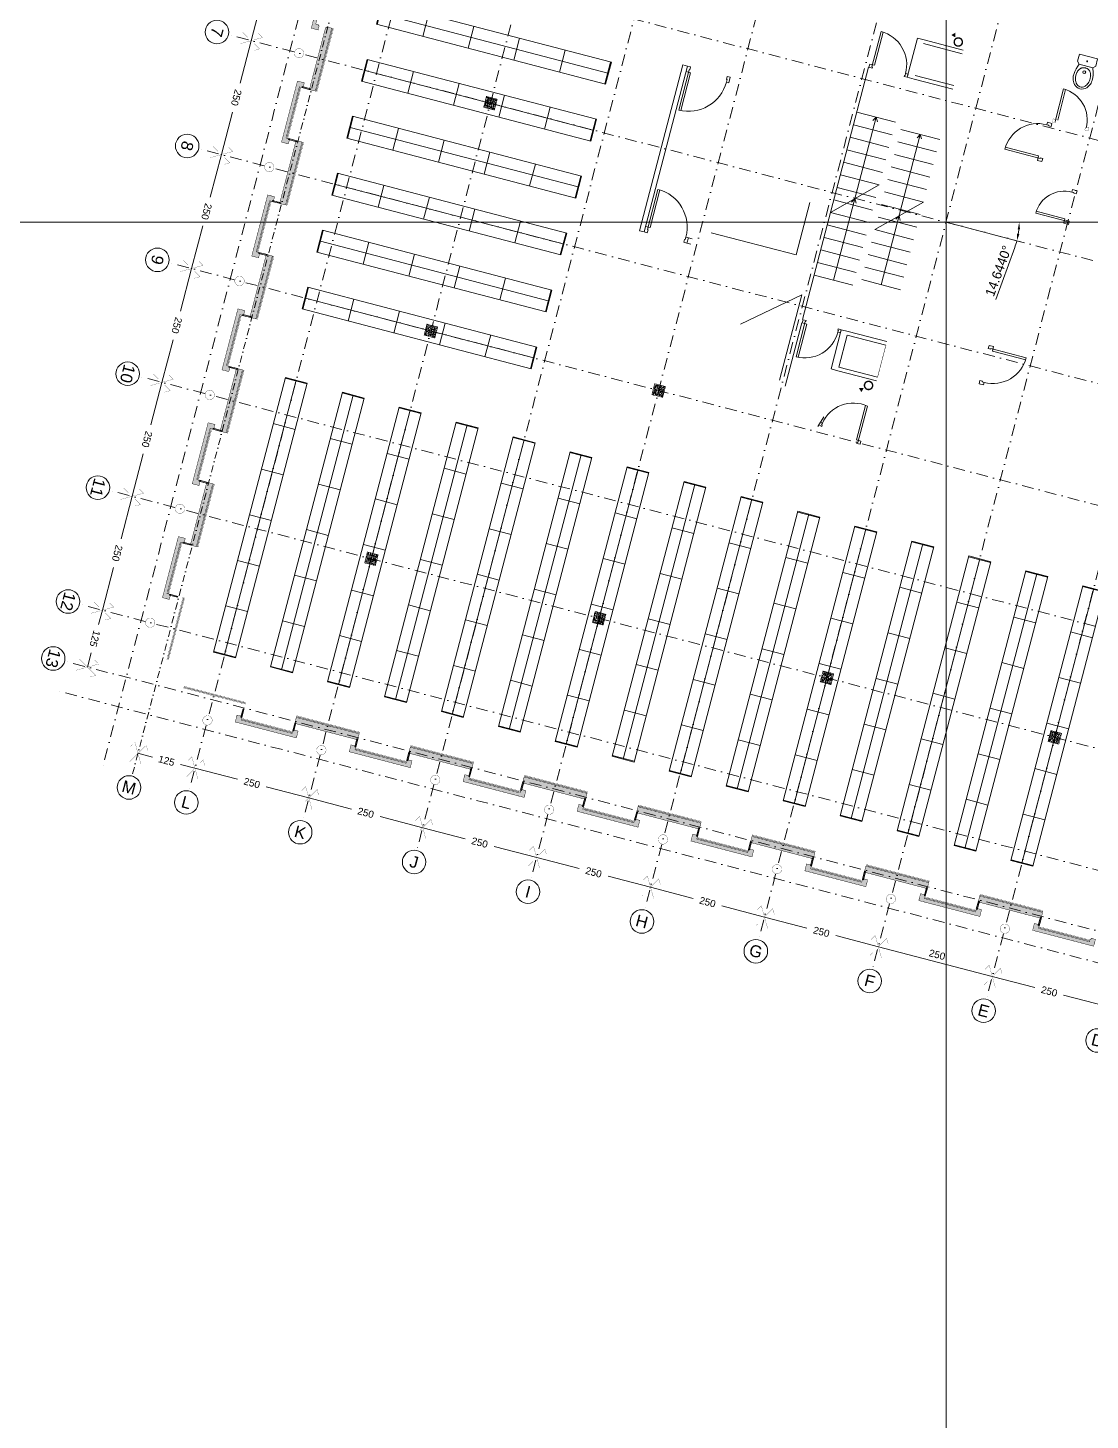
# Model space of a CAD drawing. Header units: millimetres. Extents: x 0 to 111176, y 95213 to 141729.
# Drawn here: x 51048 to 53304, y 123942 to 126899 of the extents above; entities that cross this region are included whole.
import ezdxf
from ezdxf.enums import TextEntityAlignment as Align

# ---------------------------------------------------------------- set-up
doc = ezdxf.new("R2010")
doc.units = ezdxf.units.MM
doc.linetypes.add('CONTINU', pattern=[0])
doc.linetypes.add('TIRETPT2', pattern=[0.5, 0.25, -0.125, 0, -0.125])
doc.layers.get('Defpoints').update_dxf_attribs({"lineweight": 9})
doc.layers.add('CDP', color=7, linetype='Continuous', lineweight=9, true_color=0x364259)
doc.layers.add('STR_BOLLARD', color=7, linetype='Continuous', lineweight=9, true_color=0x1c1c1c)
doc.layers.add('Invisible', color=52, linetype='Continuous', lineweight=9, plot=False)
for name, color, linetype, lineweight in [('MEN_Ext', 115, 'Continuous', 9), ('MEN_Int', 153, 'Continuous', 9), ('MEN_Int_PCF', 177, 'Continuous', 9), ('MOB', 37, 'Continuous', 9), ('PB_Sanitaires', 5, 'Continuous', 9), ('STR_BOLLARD_Axes', 252, 'Continuous', 9)]:
    doc.layers.add(name, color=color, linetype=linetype, lineweight=lineweight)
doc.styles.add('Arial-15', font='arial.ttf', dxfattribs={"height": 15})
doc.styles.add('Arial-20', font='arial.ttf', dxfattribs={"height": 20})
doc.styles.get("Standard").update_dxf_attribs({"font": 'arial.ttf'})
doc.linetypes.add('ISOLATION', pattern='A,0.00254,-2.54,[134,ltypeshp.shx,S=2.54,R=0,X=-2.54,Y=0],-5.08,[134,ltypeshp.shx,S=2.54,R=180,X=2.54,Y=0],-2.54', length=10.16254)
doc.dimstyles.new('COTATIONS', dxfattribs={"dimtxt": 20, "dimasz": 15, "dimexe": 0.18, "dimexo": 0.0625, "dimgap": 5, "dimtad": 1, "dimdec": 0, "dimzin": 0, "dimdsep": 46, "dimtxsty": 'Standard', "dimcen": 0.09, "dimclrd": 256, "dimclre": 256, "dimclrt": 256, "dimadec": 4, "dimazin": 0, "dimtfac": 1, "dimtdec": 0, "dimtofl": 0, "dimtmove": 0, "dimatfit": 3, "dimfxl": 1, "dimtolj": 1, "dimtzin": 0, "dimlwd": -1, "dimlwe": -1, "dimarcsym": 0})
doc.dimstyles.new('Cote-15', dxfattribs={"dimtxt": 15, "dimasz": 15, "dimexe": 1.25, "dimexo": 0.625, "dimgap": 7.5, "dimtad": 1, "dimdec": 0, "dimrnd": 0.025, "dimtxsty": 'Arial-15', "dimblk": 'ARCHTICK', "dimcen": 2.5, "dimse1": 1, "dimse2": 1, "dimazin": 0, "dimtfac": 1, "dimtmove": 1, "dimatfit": 3, "dimfxl": 1, "dimarcsym": 0})

# ---------------------------------------------------------------- blocks, each defined once
blk = doc.blocks.new('*D498')
at = {"layer": 'Defpoints', "color": 0, "transparency": 16777216}
for p in [(52997.7, 126485.7), (52997.7, 126485.7), (53152.5, 126472.5), (53177, 126485.7), (53156, 126444.3)]:
    blk.add_point(p, dxfattribs=at)
at = {"layer": 'Invisible', "transparency": 16777216}
blk.add_line((53143.5, 126432.1), (53103.1, 126322), dxfattribs=at)
for start, end in [(350.8898, 354.4663), (339.8223, 345.356)]:
    blk.add_arc((52997.7, 126485.7), 155.4, start, end, dxfattribs=at)
for points in [[(53149.9, 126470.8), (53154.8, 126470.6), (53153.1, 126485.7)], [(53153.6, 126460.6), (53148.7, 126461.6), (53148, 126446.4)]]:
    blk.add_solid(points, dxfattribs=at)
at = {"layer": 'Invisible', "transparency": 16777216, "insert": (53109, 126382.3), "char_height": 20, "attachment_point": 5, "rotation": 69.8223}
blk.add_mtext('\\A1;14.6440°', dxfattribs=at)
blk = doc.blocks.new('men-lat-tour')
for p, q in [((6.6, 25.2), (2, 7.7)), ((2, 7.7), (4, 7.2)), ((2.5, 9.7), (4.5, 9.2)), ((8.5, 24.6), (4, 7.2)), ((6.1, 23.2), (8, 22.7)), ((6.6, 25.2), (8.5, 24.6))]:
    blk.add_line(p, q)
blk = doc.blocks.new('doublage-trumeau-tour1')
at = {"color": 252, "linetype": 'ISOLATION', "ltscale": 0.18, "const_width": 1}
blk.add_lwpolyline([(-69, 1.9), (69, 1.9)], dxfattribs=at)
at = {"const_width": 0.5}
blk.add_lwpolyline([(-69, 3.8), (69, 3.8), (69, 0), (-69, 0)], close=True, dxfattribs=at)
blk = doc.blocks.new('Doublage-trumeau-tour2')
at = {"const_width": 0.5}
blk.add_lwpolyline([(-54.2, 18.1), (54.2, -10.2), (53.2, -13.9), (-55.1, 14.4)], close=True, dxfattribs=at)
at = {"color": 252, "linetype": 'ISOLATION', "ltscale": 0.18, "const_width": 1}
blk.add_lwpolyline([(-53.7, 16), (52.7, -11.8)], dxfattribs=at)
blk = doc.blocks.new('porte polaire')
for p, q in [((-89.4, 6.8), (-96.4, 7.4)), ((-96.4, 7.4), (-96, 0.3)), ((-96, 0.3), (-91.5, -0.1)), ((-91.5, -0.1), (-91.1, 4.4)), ((-91.1, 4.4), (-89.6, 4.3)), ((-89.6, 4.3), (-89.4, 6.8)), ((-6.8, 1.8), (-7.4, -0.6)), ((0, 0), (-6.8, 1.8)), ((-1.8, -6.8), (0, 0)), ((-30.6, -77.5), (-11.4, -4.2)), ((-6, -1), (-26, -78)), ((-11.4, -4.2), (-1.8, -6.8)), ((-7.4, -0.6), (-6, -1))]:
    blk.add_line(p, q)
blk.add_arc((-20.8, -7.1), 71.1, 174.298, 265.805)
blk = doc.blocks.new('porte83')
for p, q in [((26.3, 78.9), (3.9, -6.7)), ((9.7, -2.5), (30.6, 77.7)), ((-3, -11.6), (0, 0)), ((0, 0), (9.7, -2.5)), ((3.7, -13.4), (-3, -11.6)), ((5.4, -7.1), (3.7, -13.4)), ((3.9, -6.7), (5.4, -7.1)), ((81.1, -33.6), (82.8, -27.3)), ((82.8, -27.3), (84.2, -27.7)), ((84.2, -27.7), (85.6, -22.4)), ((85.6, -22.4), (90.9, -23.8)), ((90.9, -23.8), (87.9, -35.4)), ((87.9, -35.4), (81.1, -33.6))]:
    blk.add_line(p, q)
blk.add_arc((5.3, -1.4), 83, -14.6452, 75.3547)
blk = doc.blocks.new('p')
for p, q in [((831.3, -4512.8), (829.5, -4519.5)), ((829.5, -4519.5), (834.8, -4520.9)), ((841, -4515.3), (831.3, -4512.8)), ((834.8, -4520.9), (835.2, -4519.5)), ((835.2, -4519.5), (910.2, -4539.1)), ((838.4, -4525), (841, -4515.3)), ((909, -4543.4), (838.4, -4525)), ((811.8, -4587.3), (810, -4594)), ((819.7, -4596.6), (810, -4594)), ((810, -4594), (819.7, -4596.6)), ((817.1, -4588.7), (811.8, -4587.3)), ((816.8, -4590.1), (817.1, -4588.7)), ((821.1, -4591.2), (816.8, -4590.1)), ((819.7, -4596.6), (821.1, -4591.2))]:
    blk.add_line(p, q)
blk.add_arc((839.6, -4520.6), 73, -104.6453, -14.6453)
blk = doc.blocks.new('porte63')
for p, q in [((9, 74.1), (7.6, 68.8)), ((7.6, 68.8), (12, 67.7)), ((9, 74.1), (18.7, 71.6)), ((18.7, 71.6), (9, 74.1)), ((12, 67.7), (11.6, 66.2)), ((11.6, 66.2), (16.9, 64.8)), ((16.9, 64.8), (18.7, 71.6)), ((-3.9, 6.7), (-69.2, 23.8)), ((-68, 28.1), (-7.1, 12.2)), ((-7.1, 12.2), (-9.7, 2.5)), ((-9.7, 2.5), (0, 0)), ((-3.6, 8.2), (-3.9, 6.7)), ((1.8, 6.8), (-3.6, 8.2)), ((0, 0), (1.8, 6.8))]:
    blk.add_line(p, q)
blk.add_arc((-8.3, 7.9), 63, 75.3223, 165.3548)
blk = doc.blocks.new('PLANSpro14$0$ELLIPSE')
at = {"lineweight": 0}
blk.add_circle((0, 0), 1, dxfattribs=at)
blk = doc.blocks.new('PLANSpro14$0$WC1')
at = {"layer": 'PB_Sanitaires'}
for p, q in [((0, 0), (0.4, 0)), ((0, 0), (0, -0.158)), ((0.4, 0), (0.4, -0.158)), ((0.052, -0.21), (0, -0.158)), ((0.052, -0.21), (0.348, -0.21)), ((0.4, -0.158), (0.348, -0.21))]:
    blk.add_line(p, q, dxfattribs=at)
for points in [[(0.052, -0.21), (0.043, -0.231), (0.021, -0.291), (0.005, -0.354), (-0.004, -0.417), (-0.006, -0.466)], [(0.347, -0.386), (0.347, -0.383), (0.345, -0.372), (0.342, -0.362), (0.339, -0.352), (0.336, -0.343), (0.331, -0.333), (0.326, -0.324), (0.32, -0.315), (0.314, -0.307), (0.307, -0.299), (0.3, -0.291), (0.292, -0.284), (0.283, -0.277), (0.275, -0.271), (0.265, -0.266), (0.255, -0.262), (0.245, -0.258), (0.235, -0.255), (0.224, -0.253), (0.214, -0.251), (0.203, -0.251), (0.192, -0.251), (0.181, -0.252), (0.17, -0.254), (0.16, -0.256), (0.15, -0.26), (0.14, -0.264), (0.13, -0.269), (0.121, -0.274), (0.112, -0.281), (0.104, -0.287), (0.096, -0.295), (0.089, -0.303), (0.083, -0.311), (0.077, -0.32), (0.071, -0.329), (0.067, -0.338), (0.062, -0.348), (0.059, -0.357), (0.056, -0.367), (0.054, -0.378), (0.053, -0.386)], [(0.406, -0.466), (0.405, -0.45), (0.4, -0.385), (0.388, -0.322), (0.369, -0.261), (0.348, -0.21)], [(-0.006, -0.466), (-0.006, -0.473), (-0.003, -0.502), (0.002, -0.53), (0.011, -0.557), (0.022, -0.583), (0.035, -0.608), (0.051, -0.631), (0.065, -0.65)], [(0.051, -0.381), (0.05, -0.39), (0.045, -0.451), (0.045, -0.466)], [(0.045, -0.466), (0.045, -0.472), (0.047, -0.497), (0.052, -0.522), (0.059, -0.546), (0.069, -0.569), (0.08, -0.591), (0.094, -0.611), (0.107, -0.627)], [(0.306, -0.611), (0.309, -0.606), (0.323, -0.585), (0.334, -0.563), (0.343, -0.54), (0.35, -0.516), (0.354, -0.491), (0.355, -0.466)], [(0.335, -0.65), (0.341, -0.642), (0.357, -0.62), (0.372, -0.596), (0.384, -0.57), (0.394, -0.544), (0.401, -0.516), (0.405, -0.487), (0.406, -0.466)], [(0.355, -0.466), (0.355, -0.451), (0.35, -0.39), (0.349, -0.381)]]:
    blk.add_lwpolyline(points, dxfattribs=at)
at = {"layer": 'PB_Sanitaires', "lineweight": 0}
blk.add_circle((0.2, -0.346), 0.03, dxfattribs=at)
at = {"layer": 'PB_Sanitaires'}
for centre, radius, start, end in [((0.2, -0.527), 0.182, -137.588, -42.4118), ((0.2, -0.544), 0.125, -137.5882, -32.8579)]:
    blk.add_arc(centre, radius, start, end, dxfattribs=at)
at = {"layer": 'PB_Sanitaires', "xscale": 0.009999989999999999, "yscale": 0.008888880000000002, "zscale": 0.01, "rotation": 89.99997999998632}
blk.add_blockref('PLANSpro14$0$ELLIPSE', (0.2, -0.105), dxfattribs=at)
blk = doc.blocks.new('Axe-construction')
at = {"const_width": 0.4}
for points in [[(-18.7, 10.8), (-12.5, 21.6), (12.5, -21.6)], [(18.7, 10.8), (12.5, 21.6), (-12.5, -21.6)]]:
    blk.add_lwpolyline(points, dxfattribs=at)
blk = doc.blocks.new('Trumeau-tour1')
at = {"layer": 'STR_BOLLARD', "lineweight": 5}
h = blk.add_hatch(dxfattribs=at)
h.set_pattern_fill('AR-CONC', color=252, scale=0.8, angle=180, style=0)
h.set_pattern_definition([(230, (-2419.3653, 366.283), (-5.7380815, 0.502017), [0.6, -6.6]), (175, (-2419.365, 366.283), (1.11001, -6.017537), [0.48, -5.28]), (280.45144, (-2419.8434, 366.3247), (-4.628071, -5.51552), [0.509922, -5.609137]), (226.1842, (-2419.365, 364.683), (-8.53793, 1.324154), [0.9, -9.9]), (276.63564, (-2420.077, 364.793), (-7.477296, -7.79295), [0.764883, -8.41371]), (171.18416, (-2419.365, 364.683), (-7.477296, -7.79295), [0.72, -7.92]), (201, (-2420.1653, 365.083), (-4.775256, 3.220951), [0.6, -6.6]), (146, (-2420.165, 365.083), (-1.946523, -5.8012), [0.48, -5.28]), (251.45144, (-2420.563, 365.351), (-6.721779, -2.580249), [0.509922, -5.609137]), (217.5, (-2419.3653, 366.2828), (-0.0972788, -2.6631508), [0, -5.216, 0, -5.36, 0, -5.3]), (187.5, (-2419.3653, 366.2828), (-2.1045563, -3.1552937), [0, -3.056, 0, -5.096, 0, -2.02]), (147.5, (-2417.5813, 366.2828), (-4.2705795, 0.180439), [0, -2, 0, -6.24, 0, -8.28]), (137.5, (-2416.7813, 366.283), (-4.6654894, -0.80084), [0, -2.6, 0, -4.144, 0, -5.88])])
h.paths.add_polyline_path([(-69, 0), (69, 0), (69, -11), (67, -11), (67, -13), (-67, -13), (-67, -11), (-69, -11), (-69, 0)])
at = {"layer": 'STR_BOLLARD', "linetype": 'Continuous', "lineweight": 5, "const_width": 0.88}
blk.add_lwpolyline([(-69, 0), (69, 0), (69, -11), (67, -11), (67, -13), (-67, -13), (-67, -11), (-69, -11), (-69, 0)], close=True, dxfattribs=at)
blk = doc.blocks.new('poteau-tour2')
at = {"const_width": 0.5}
blk.add_lwpolyline([(0, -10, 1), (0, 10, 1)], format="xyb", close=True, dxfattribs=at)
blk = doc.blocks.new('trumeau-tour2')
at = {"layer": 'STR_BOLLARD', "lineweight": 5}
h = blk.add_hatch(dxfattribs=at)
h.set_pattern_fill('AR-CONC', color=252, scale=0.8, angle=180, style=0)
h.set_pattern_definition([(230, (-2381.202, 467.8953), (-5.7380815, 0.502017), [0.6, -6.6]), (175, (-2381.202, 467.8953), (1.11001, -6.017537), [0.48, -5.28]), (280.4514, (-2381.6804, 467.937), (-4.628075, -5.515516), [0.509922, -5.609137]), (226.1842, (-2381.202, 466.295), (-8.537928, 1.324152), [0.9, -9.9]), (276.6356, (-2381.914, 466.406), (-7.477302, -7.792943), [0.764882, -8.413704]), (171.1842, (-2381.202, 466.295), (-7.477296, -7.79295), [0.72, -7.92]), (201, (-2382.002, 466.6953), (-4.775256, 3.220951), [0.6, -6.6]), (146, (-2382.002, 466.6953), (-1.946523, -5.8012), [0.48, -5.28]), (251.4514, (-2382.4, 466.964), (-6.721781, -2.580244), [0.509922, -5.609137]), (217.5, (-2381.2022, 467.8953), (-0.0972788, -2.6631508), [0, -5.216, 0, -5.36, 0, -5.3]), (187.5, (-2381.2022, 467.8953), (-2.1045563, -3.1552937), [0, -3.056, 0, -5.096, 0, -2.02]), (147.5, (-2379.4182, 467.8953), (-4.2705795, 0.180439), [0, -2, 0, -6.24, 0, -8.28]), (137.5, (-2378.6182, 467.8953), (-4.6654894, -0.80084), [0, -2.6, 0, -4.144, 0, -5.88])])
h.paths.add_polyline_path([(-54.6, 20.5), (-54.1, 22.4), (-62.8, 24.7), (-66.5, 10.1), (-66.5, 10.1), (63.1, -23.7), (66.8, -9.2), (58.1, -6.9), (57.6, -8.9), (55.7, -8.4), (54.2, -14.2), (-54.2, 14.2), (-52.7, 20), (-54.6, 20.5)])
at = {"layer": 'STR_BOLLARD', "linetype": 'Continuous', "lineweight": 5, "const_width": 0.88}
blk.add_lwpolyline([(-54.6, 20.5), (-54.1, 22.4), (-62.8, 24.7), (-66.5, 10.1), (-66.5, 10.1), (63.1, -23.7), (66.8, -9.2), (58.1, -6.9), (57.6, -8.9), (55.7, -8.4), (54.2, -14.2), (-54.2, 14.2), (-52.7, 20), (-54.6, 20.5)], close=True, dxfattribs=at)
blk = doc.blocks.new('poteau-tour3')
at = {"layer": 'STR_BOLLARD', "lineweight": 5}
h = blk.add_hatch(dxfattribs=at)
h.set_pattern_fill('AR-CONC', color=252, scale=0.8, angle=165.3547, style=0)
h.set_pattern_definition([(215.35475, (-2603.6007, 111.247), (-5.424723, 1.936486), [0.6, -6.6]), (160.35475, (-2603.6007, 111.247), (-0.447489, -6.102674), [0.48, -5.28]), (265.80615, (-2604.053, 111.408), (-5.872215, -4.166183), [0.509922, -5.609137]), (211.53895, (-2604.005, 109.699), (-7.92574, 3.439805), [0.9, -9.9]), (261.99035, (-2604.666, 109.985), (-9.20468, -5.649236), [0.764882, -8.413704]), (156.53895, (-2604.005, 109.699), (-9.204676, -5.649243), [0.72, -7.92]), (186.35475, (-2604.678, 110.288), (-3.805743, 4.323647), [0.6, -6.6]), (131.35475, (-2604.678, 110.288), (-3.350018, -5.120572), [0.48, -5.28]), (236.80615, (-2604.995, 110.6483), (-7.155761, -0.79692), [0.509922, -5.609137]), (202.85475, (-2603.6007, 111.2468), (-0.7674521, -2.5520292), [0, -5.216, 0, -5.36, 0, -5.3]), (172.85475, (-2603.6007, 111.2468), (-2.833943, -2.520675), [0, -3.056, 0, -5.096, 0, -2.02]), (132.85475, (-2601.8747, 110.7957), (-4.0862065, 1.2543222), [0, -2, 0, -6.24, 0, -8.28]), (122.85475, (-2601.1007, 110.5935), (-4.716386, 0.404772), [0, -2.6, 0, -4.144, 0, -5.88])])
h.paths.add_polyline_path([(-14.6, -8.6), (-8.6, 14.6), (14.6, 8.6), (8.6, -14.6)])
at = {"layer": 'STR_BOLLARD', "const_width": 1}
blk.add_lwpolyline([(-14.6, -8.6), (-8.6, 14.6), (14.6, 8.6), (8.6, -14.6)], close=True, dxfattribs=at)
blk = doc.blocks.new('etageres-tour1')
for points in [[(-23.2, 6.1), (-175.7, -577.3)], [(0, 0), (-152.5, -583.4)], [(-23.6, 4.6), (22.8, -7.5)], [(-23.2, 6.1), (23.2, -6.1)], [(23.2, -6.1), (-129.2, -589.5)], [(-48.9, -92.1), (-2.4, -104.3)], [(-74.2, -188.9), (-27.7, -201)], [(-99.4, -285.6), (-53, -297.8)], [(-124.7, -382.4), (-78.3, -394.5)], [(-150, -479.1), (-103.6, -491.3)], [(-175.7, -577.3), (-129.2, -589.5)], [(-175.3, -575.9), (-128.9, -588)]]:
    blk.add_lwpolyline(points)
blk = doc.blocks.new('etageres-tour2')
for points in [[(-480.6, 150.4), (-492.7, 104)], [(-479.1, 150), (-491.3, 103.6)], [(6.1, 23.2), (-480.6, 150.4)], [(-485.2, 126.8), (-1.5, 0.4)], [(-382.4, 124.7), (-394.5, 78.3)], [(-6.1, -23.2), (-492.7, 104)], [(-285.6, 99.4), (-297.8, 53)], [(-188.9, 74.2), (-201, 27.7)], [(-92.1, 48.9), (-104.3, 2.4)], [(4.6, 23.6), (-7.5, -22.8)], [(6.1, 23.2), (-6.1, -23.2)]]:
    blk.add_lwpolyline(points)
blk = doc.blocks.new('Doublage-trumeau-tour-3')
at = {"const_width": 0.5}
blk.add_lwpolyline([(-64.3, 20.7), (66.3, -13.4), (65.3, -17.1), (-65.3, 17.1)], close=True, dxfattribs=at)
at = {"color": 252, "linetype": 'ISOLATION', "ltscale": 0.18, "const_width": 1}
blk.add_lwpolyline([(-64.8, 18.9), (65.8, -15.2)], dxfattribs=at)
blk = doc.blocks.new('n°-axe')
at = {"layer": 'STR_BOLLARD_Axes', "linetype": 'CONTINU', "ltscale": 60}
blk.add_circle((0, -25), 25, dxfattribs=at)
at = {"layer": 'STR_BOLLARD_Axes', "style": 'Arial-20'}
blk.add_attdef('AXE', text='', height=25, dxfattribs=at).set_placement((0, -25), align=Align.MIDDLE_CENTER)
blk = doc.blocks.new('*D124')
at = {"layer": 'Defpoints', "color": 0, "transparency": 16777216}
for p in [(656.8, -145.1), (777.7, -176.7), (777.7, -176.7)]:
    blk.add_point(p, dxfattribs=at)
at = {"layer": 'STR_BOLLARD_Axes', "color": 0, "lineweight": -2, "transparency": 16777216}
for p, q in [((656.8, -145.1), (687.4, -153.1)), ((777.7, -176.7), (747.1, -168.7))]:
    blk.add_line(p, q, dxfattribs=at)
at = {"layer": 'STR_BOLLARD_Axes', "color": 0, "lineweight": 5, "transparency": 16777216, "insert": (717.3, -160.9), "char_height": 15, "attachment_point": 5, "rotation": 345, "style": 'Arial-15'}
blk.add_mtext('125', dxfattribs=at)
blk = doc.blocks.new('_None')
blk = doc.blocks.new('*D125')
at = {"layer": 'Defpoints', "color": 0, "transparency": 16777216}
for p in [(777.7, -176.7), (1019.6, -239.9), (1019.6, -239.9)]:
    blk.add_point(p, dxfattribs=at)
at = {"layer": 'STR_BOLLARD_Axes', "color": 0, "lineweight": -2, "transparency": 16777216}
for p, q in [((777.7, -176.7), (868, -200.3)), ((1019.6, -239.9), (929.3, -216.3))]:
    blk.add_line(p, q, dxfattribs=at)
at = {"layer": 'STR_BOLLARD_Axes', "color": 0, "lineweight": 5, "transparency": 16777216, "insert": (898.7, -208.3), "char_height": 15, "attachment_point": 5, "rotation": 345, "style": 'Arial-15'}
blk.add_mtext('250', dxfattribs=at)
blk = doc.blocks.new('*D126')
at = {"layer": 'Defpoints', "color": 0, "transparency": 16777216}
for p in [(1019.6, -239.9), (1261.5, -303.1), (1261.5, -303.1)]:
    blk.add_point(p, dxfattribs=at)
at = {"layer": 'STR_BOLLARD_Axes', "color": 0, "lineweight": -2, "transparency": 16777216}
for p, q in [((1019.6, -239.9), (1109.9, -263.5)), ((1261.5, -303.1), (1171.2, -279.5))]:
    blk.add_line(p, q, dxfattribs=at)
at = {"layer": 'STR_BOLLARD_Axes', "color": 0, "lineweight": 5, "transparency": 16777216, "insert": (1140.5, -271.5), "char_height": 15, "attachment_point": 5, "rotation": 345, "style": 'Arial-15'}
blk.add_mtext('250', dxfattribs=at)
blk = doc.blocks.new('*D127')
at = {"layer": 'Defpoints', "color": 0, "transparency": 16777216}
for p in [(1261.5, -303.1), (1503.4, -366.4), (1503.4, -366.4)]:
    blk.add_point(p, dxfattribs=at)
at = {"layer": 'STR_BOLLARD_Axes', "color": 0, "lineweight": -2, "transparency": 16777216}
for p, q in [((1261.5, -303.1), (1351.8, -326.7)), ((1503.4, -366.4), (1413, -342.8))]:
    blk.add_line(p, q, dxfattribs=at)
at = {"layer": 'STR_BOLLARD_Axes', "color": 0, "lineweight": 5, "transparency": 16777216, "insert": (1382.4, -334.8), "char_height": 15, "attachment_point": 5, "rotation": 345, "style": 'Arial-15'}
blk.add_mtext('250', dxfattribs=at)
blk = doc.blocks.new('*D128')
at = {"layer": 'Defpoints', "color": 0, "transparency": 16777216}
for p in [(1503.4, -366.4), (1745.2, -429.6), (1745.2, -429.6)]:
    blk.add_point(p, dxfattribs=at)
at = {"layer": 'STR_BOLLARD_Axes', "color": 0, "lineweight": -2, "transparency": 16777216}
for p, q in [((1503.4, -366.4), (1593.7, -390)), ((1745.2, -429.6), (1654.9, -406))]:
    blk.add_line(p, q, dxfattribs=at)
at = {"layer": 'STR_BOLLARD_Axes', "color": 0, "lineweight": 5, "transparency": 16777216, "insert": (1624.3, -398), "char_height": 15, "attachment_point": 5, "rotation": 345, "style": 'Arial-15'}
blk.add_mtext('250', dxfattribs=at)
blk = doc.blocks.new('*D129')
at = {"layer": 'Defpoints', "color": 0, "transparency": 16777216}
for p in [(1745.2, -429.6), (1987.1, -492.8), (1987.1, -492.8)]:
    blk.add_point(p, dxfattribs=at)
at = {"layer": 'STR_BOLLARD_Axes', "color": 0, "lineweight": -2, "transparency": 16777216}
for p, q in [((1745.2, -429.6), (1835.5, -453.2)), ((1987.1, -492.8), (1896.8, -469.2))]:
    blk.add_line(p, q, dxfattribs=at)
at = {"layer": 'STR_BOLLARD_Axes', "color": 0, "lineweight": 5, "transparency": 16777216, "insert": (1866.2, -461.2), "char_height": 15, "attachment_point": 5, "rotation": 345, "style": 'Arial-15'}
blk.add_mtext('250', dxfattribs=at)
blk = doc.blocks.new('*D130')
at = {"layer": 'Defpoints', "color": 0, "transparency": 16777216}
for p in [(1987.1, -492.8), (2229, -556), (2229, -556)]:
    blk.add_point(p, dxfattribs=at)
at = {"layer": 'STR_BOLLARD_Axes', "color": 0, "lineweight": -2, "transparency": 16777216}
for p, q in [((1987.1, -492.8), (2077.4, -516.4)), ((2229, -556), (2138.7, -532.4))]:
    blk.add_line(p, q, dxfattribs=at)
at = {"layer": 'STR_BOLLARD_Axes', "color": 0, "lineweight": 5, "transparency": 16777216, "insert": (2108, -524.4), "char_height": 15, "attachment_point": 5, "rotation": 345, "style": 'Arial-15'}
blk.add_mtext('250', dxfattribs=at)
blk = doc.blocks.new('*D131')
at = {"layer": 'Defpoints', "color": 0, "transparency": 16777216}
for p in [(2229, -556), (2470.9, -619.2), (2470.9, -619.2)]:
    blk.add_point(p, dxfattribs=at)
at = {"layer": 'STR_BOLLARD_Axes', "color": 0, "lineweight": -2, "transparency": 16777216}
blk.add_line((2229, -556), (2470.9, -619.2), dxfattribs=at)
at = {"layer": 'STR_BOLLARD_Axes', "color": 0, "lineweight": 5, "transparency": 16777216, "insert": (2353.8, -572.9), "char_height": 15, "attachment_point": 5, "rotation": 345.3548, "style": 'Arial-15'}
blk.add_mtext('250', dxfattribs=at)
blk = doc.blocks.new('*D132')
at = {"layer": 'Defpoints', "color": 0, "transparency": 16777216}
for p in [(2470.9, -619.2), (2712.7, -682.4), (2712.7, -682.4)]:
    blk.add_point(p, dxfattribs=at)
at = {"layer": 'STR_BOLLARD_Axes', "color": 0, "lineweight": -2, "transparency": 16777216}
for p, q in [((2470.9, -619.2), (2561.2, -642.8)), ((2712.7, -682.4), (2622.4, -658.8))]:
    blk.add_line(p, q, dxfattribs=at)
at = {"layer": 'STR_BOLLARD_Axes', "color": 0, "lineweight": 5, "transparency": 16777216, "insert": (2591.8, -650.8), "char_height": 15, "attachment_point": 5, "rotation": 345, "style": 'Arial-15'}
blk.add_mtext('250', dxfattribs=at)
blk = doc.blocks.new('*D141')
at = {"layer": 'Defpoints', "color": 0, "transparency": 16777216}
for p in [(960.4, 1610.1), (897.2, 1368.3), (897.2, 1368.3)]:
    blk.add_point(p, dxfattribs=at)
at = {"layer": 'STR_BOLLARD_Axes', "color": 0, "lineweight": -2, "transparency": 16777216}
for p, q in [((960.4, 1610.1), (936.8, 1519.8)), ((897.2, 1368.3), (920.8, 1458.6))]:
    blk.add_line(p, q, dxfattribs=at)
at = {"layer": 'STR_BOLLARD_Axes', "color": 0, "lineweight": 5, "transparency": 16777216, "insert": (928.8, 1489.2), "char_height": 15, "attachment_point": 5, "rotation": 255, "style": 'Arial-15'}
blk.add_mtext('250', dxfattribs=at)
blk = doc.blocks.new('*D142')
at = {"layer": 'Defpoints', "color": 0, "transparency": 16777216}
for p in [(897.2, 1368.3), (834, 1126.4), (834, 1126.4)]:
    blk.add_point(p, dxfattribs=at)
at = {"layer": 'STR_BOLLARD_Axes', "color": 0, "lineweight": -2, "transparency": 16777216}
for p, q in [((897.2, 1368.3), (873.6, 1277.9)), ((834, 1126.4), (857.6, 1216.7))]:
    blk.add_line(p, q, dxfattribs=at)
at = {"layer": 'STR_BOLLARD_Axes', "color": 0, "lineweight": 5, "transparency": 16777216, "insert": (865.6, 1247.3), "char_height": 15, "attachment_point": 5, "rotation": 255, "style": 'Arial-15'}
blk.add_mtext('250', dxfattribs=at)
blk = doc.blocks.new('*D143')
at = {"layer": 'Defpoints', "color": 0, "transparency": 16777216}
for p in [(834, 1126.4), (770.8, 884.5), (770.8, 884.5)]:
    blk.add_point(p, dxfattribs=at)
at = {"layer": 'STR_BOLLARD_Axes', "color": 0, "lineweight": -2, "transparency": 16777216}
for p, q in [((834, 1126.4), (810.4, 1036.1)), ((770.8, 884.5), (794.4, 974.8))]:
    blk.add_line(p, q, dxfattribs=at)
at = {"layer": 'STR_BOLLARD_Axes', "color": 0, "lineweight": 5, "transparency": 16777216, "insert": (802.4, 1005.4), "char_height": 15, "attachment_point": 5, "rotation": 255, "style": 'Arial-15'}
blk.add_mtext('250', dxfattribs=at)
blk = doc.blocks.new('*D144')
at = {"layer": 'Defpoints', "color": 0, "transparency": 16777216}
for p in [(770.8, 884.5), (707.6, 642.6), (707.6, 642.6)]:
    blk.add_point(p, dxfattribs=at)
at = {"layer": 'STR_BOLLARD_Axes', "color": 0, "lineweight": -2, "transparency": 16777216}
for p, q in [((770.8, 884.5), (747.2, 794.2)), ((707.6, 642.6), (731.2, 732.9))]:
    blk.add_line(p, q, dxfattribs=at)
at = {"layer": 'STR_BOLLARD_Axes', "color": 0, "lineweight": 5, "transparency": 16777216, "insert": (739.2, 763.6), "char_height": 15, "attachment_point": 5, "rotation": 255, "style": 'Arial-15'}
blk.add_mtext('250', dxfattribs=at)
blk = doc.blocks.new('*D145')
at = {"layer": 'Defpoints', "color": 0, "transparency": 16777216}
for p in [(707.6, 642.6), (644.4, 400.7), (644.4, 400.7)]:
    blk.add_point(p, dxfattribs=at)
at = {"layer": 'STR_BOLLARD_Axes', "color": 0, "lineweight": -2, "transparency": 16777216}
for p, q in [((707.6, 642.6), (684, 552.3)), ((644.4, 400.7), (668, 491.1))]:
    blk.add_line(p, q, dxfattribs=at)
at = {"layer": 'STR_BOLLARD_Axes', "color": 0, "lineweight": 5, "transparency": 16777216, "insert": (676, 521.7), "char_height": 15, "attachment_point": 5, "rotation": 255, "style": 'Arial-15'}
blk.add_mtext('250', dxfattribs=at)
blk = doc.blocks.new('*D146')
at = {"layer": 'Defpoints', "color": 0, "transparency": 16777216}
for p in [(644.4, 400.7), (581.2, 158.9), (581.2, 158.9)]:
    blk.add_point(p, dxfattribs=at)
at = {"layer": 'STR_BOLLARD_Axes', "color": 0, "lineweight": -2, "transparency": 16777216}
for p, q in [((644.4, 400.7), (620.8, 310.4)), ((581.2, 158.9), (604.8, 249.2))]:
    blk.add_line(p, q, dxfattribs=at)
at = {"layer": 'STR_BOLLARD_Axes', "color": 0, "lineweight": 5, "transparency": 16777216, "insert": (612.8, 279.8), "char_height": 15, "attachment_point": 5, "rotation": 255, "style": 'Arial-15'}
blk.add_mtext('250', dxfattribs=at)
blk = doc.blocks.new('*D147')
at = {"layer": 'Defpoints', "color": 0, "transparency": 16777216}
for p in [(581.2, 158.9), (549.6, 37.9), (549.6, 37.9)]:
    blk.add_point(p, dxfattribs=at)
at = {"layer": 'STR_BOLLARD_Axes', "color": 0, "lineweight": -2, "transparency": 16777216}
for p, q in [((581.2, 158.9), (573.2, 128.3)), ((549.6, 37.9), (557.6, 68.5))]:
    blk.add_line(p, q, dxfattribs=at)
at = {"layer": 'STR_BOLLARD_Axes', "color": 0, "lineweight": 5, "transparency": 16777216, "insert": (565.4, 98.4), "char_height": 15, "attachment_point": 5, "rotation": 255, "style": 'Arial-15'}
blk.add_mtext('125', dxfattribs=at)
blk = doc.blocks.new('Colonne_seche')
h = blk.add_hatch(color=256)
h.dxf.hatch_style = 1
h.set_gradient(color1=(51, 51, 51), color2=(51, 51, 51), tint=1)
h.paths.add_polyline_path([(-32.8, -4.6), (-24.1, 0.4), (-32.8, 5.4), (-32.8, 0.4)])
h = blk.add_hatch(color=256)
h.dxf.hatch_style = 1
h.set_gradient(color1=(0, 127, 255), color2=(0, 127, 255), tint=1)
edge = h.paths.add_edge_path(flags=17)
edge.add_arc((-12.5, -0.1), 7.25, 0, 360)
edge = h.paths.add_edge_path()
edge.add_arc((-12.5, -0.1), 10.3, 0, 360)
blk = doc.blocks.new('axes-tour')
at = {"layer": 'STR_BOLLARD_Axes', "linetype": 'TIRETPT2', "ltscale": 100}
for points in [[(1377.7, 2870.6), (581.3, -177.1)], [(1561.5, 2822.5), (765.1, -225.1)], [(1803.4, 2759.3), (1007, -288.3)], [(2045.3, 2696.1), (1248.8, -351.5)], [(2287.1, 2632.9), (1490.7, -414.7)], [(2529, 2569.7), (1732.6, -477.9)], [(2770.9, 2506.5), (1974.5, -541.1)], [(3012.8, 2443.3), (2216.3, -604.4)], [(3254.6, 2380.1), (2458.2, -667.6)], [(3959.7, 826.3), (912.1, 1622.8)], [(3896.5, 584.5), (848.9, 1380.9)], [(3833.3, 342.6), (785.6, 1139)], [(3770.1, 100.7), (722.4, 897.1)], [(3706.9, -141.2), (659.2, 655.3)], [(3643.7, -383), (596, 413.4)], [(3580.5, -624.9), (532.8, 171.5)], [(3548.9, -745.9), (501.2, 50.6)], [(3532.4, -808.7), (484.8, -12.3)]]:
    blk.add_lwpolyline(points, dxfattribs=at)
at = {"layer": 'STR_BOLLARD_Axes', "linetype": 'TIRETPT2', "ltscale": 60}
blk.add_lwpolyline([(1440.6, 2854.2), (644.1, -193.5)], dxfattribs=at)
at = {"layer": 'STR_BOLLARD_Axes'}
for p, rotation, values in [((848.7, 1380.3), 255.3548564944549, {'AXE': '7'}), ((785.5, 1138.4), 255.3548564944549, {'AXE': '8'}), ((722.3, 896.5), 255.3548564944549, {'AXE': '9'}), ((659.1, 654.6), 255.3548564944549, {'AXE': '10'}), ((595.9, 412.8), 255.3548564944549, {'AXE': '11'}), ((532.6, 170.9), 255.3548564944549, {'AXE': '12'}), ((501, 49.9), 255.3548564944549, {'AXE': '13'}), ((644.1, -193.5), 345.354856494455, {'AXE': 'M'}), ((765.7, -225.3), 345.354856494455, {'AXE': 'L'}), ((1007.6, -288.5), 345.354856494455, {'AXE': 'K'}), ((1249.5, -351.7), 345.354856494455, {'AXE': 'J'}), ((1491.3, -414.9), 345.354856494455, {'AXE': 'I'}), ((1733.2, -478.1), 345.354856494455, {'AXE': 'H'}), ((1975.1, -541.3), 345.354856494455, {'AXE': 'G'}), ((2217, -604.5), 345.354856494455, {'AXE': 'F'}), ((2458.8, -667.7), 345.354856494455, {'AXE': 'E'}), ((2700.7, -730.9), 345.354856494455, {'AXE': 'D'})]:
    blk.add_blockref('n°-axe', p, dxfattribs=dict(at, rotation=rotation)).add_auto_attribs(values)
at = {"layer": 'STR_BOLLARD_Axes', "linetype": 'TIRETPT2', "ltscale": 60, "rotation": 255.354749999914}
for p in [(897.2, 1368.3), (834, 1126.4), (770.8, 884.5), (707.6, 642.6), (644.4, 400.7), (549.6, 37.9)]:
    blk.add_blockref('Axe-construction', p, dxfattribs=at)
at = {"layer": 'STR_BOLLARD_Axes', "linetype": 'CONTINU', "ltscale": 60, "rotation": 345.3547499999141}
for p in [(656.8, -145.1), (1019.6, -239.9), (1261.5, -303.1), (1503.4, -366.4), (1745.2, -429.6), (1987.1, -492.8), (2229, -556), (2470.9, -619.2)]:
    blk.add_blockref('Axe-construction', p, dxfattribs=at)
at = {"layer": 'STR_BOLLARD_Axes', "lineweight": 5}
for p1, p2, picture, middle, turn in [((960.4, 1610.1), (897.2, 1368.3), '*D141', (928.8, 1489.2), 255), ((897.2, 1368.3), (834, 1126.4), '*D142', (865.6, 1247.3), 255), ((834, 1126.4), (770.8, 884.5), '*D143', (802.4, 1005.4), 255), ((770.8, 884.5), (707.6, 642.6), '*D144', (739.2, 763.6), 255), ((707.6, 642.6), (644.4, 400.7), '*D145', (676, 521.7), 255), ((644.4, 400.7), (581.2, 158.9), '*D146', (612.8, 279.8), 255), ((581.2, 158.9), (549.6, 37.9), '*D147', (565.4, 98.4), 255), ((656.8, -145.1), (777.7, -176.7), '*D124', (717.3, -160.9), 345), ((777.7, -176.7), (1019.6, -239.9), '*D125', (898.7, -208.3), 345), ((1019.6, -239.9), (1261.5, -303.1), '*D126', (1140.5, -271.5), 345), ((1261.5, -303.1), (1503.4, -366.4), '*D127', (1382.4, -334.8), 345), ((1503.4, -366.4), (1745.2, -429.6), '*D128', (1624.3, -398), 345), ((1745.2, -429.6), (1987.1, -492.8), '*D129', (1866.2, -461.2), 345), ((1987.1, -492.8), (2229, -556), '*D130', (2108, -524.4), 345), ((2470.9, -619.2), (2712.7, -682.4), '*D132', (2591.8, -650.8), 345)]:
    dim = blk.add_aligned_dim(p1=p1, p2=p2, distance=0, dimstyle='Cote-15', override={"dimgap": 15, "dimblk1": 'None', "dimblk2": 'None', "dimsah": 1}, dxfattribs=at)
    dim.commit()
    dim.dimension.update_dxf_attribs({"geometry": picture, "text_midpoint": middle, "text_rotation": turn})
dim = blk.add_aligned_dim(p1=(2229, -556), p2=(2470.9, -619.2), distance=0, dimstyle='Cote-15', override={"dimblk1": 'None', "dimblk2": 'None', "dimsah": 1}, dxfattribs=at)
dim.commit()
dim.dimension.update_dxf_attribs({"geometry": '*D131', "text_midpoint": (2353.8, -572.9)})

msp = doc.modelspace()

# ---------------------------------------------------------------- linework, layer by layer
at = {"layer": 'Invisible'}
for points in [[(52997.7, 95213.2), (52997.7, 141729.4)], [(0, 126485.7), (111175.8, 126485.7), (111175.8, 126485.7)], [(52997.7, 126485.7), (53177, 126485.7)], [(52997.7, 126485.7), (53156, 126444.3)]]:
    msp.add_lwpolyline(points, dxfattribs=at)
at = {"layer": 'MEN_Int'}
for p, q in [((53229.3, 126699.6), (53247.4, 126768.8)), ((53251.7, 126767.5), (53234.8, 126702.8))]:
    msp.add_line(p, q, dxfattribs=at)
at = {"layer": 'MEN_Int', "const_width": 0.5}
for points in [[(53225.1, 126705.3), (53223.4, 126698.6)], [(53229, 126704.3), (53225.1, 126705.3)], [(53234.8, 126702.8), (53225.1, 126705.3)], [(53223.4, 126698.6), (53230.1, 126696.8)], [(53230.8, 126699.2), (53229.3, 126699.6)], [(53230.1, 126696.8), (53230.8, 126699.2)], [(53293, 126684.1), (53292.3, 126681.7)], [(53292.3, 126681.7), (53299.1, 126679.9)], [(53294.4, 126683.7), (53293, 126684.1)], [(53295.5, 126688.1), (53294.4, 126683.7)], [(53300.9, 126686.7), (53295.5, 126688.1)], [(53299.1, 126679.9), (53300.9, 126686.7)]]:
    msp.add_lwpolyline(points, dxfattribs=at)
at = {"layer": 'MEN_Int'}
msp.add_arc((53230.4, 126703.9), 67, 344.4083, 75.3507, dxfattribs=at)
at = {"layer": 'MEN_Int_PCF'}
for points in [[(52864, 126889.6), (52845.5, 126819), (52835.9, 126821.6), (52834.1, 126814.8), (52840.9, 126813), (52841.5, 126815.4), (52840, 126815.8), (52859.6, 126890.8, -0.414317), (52911.8, 126801.7), (52910.7, 126797.4), (52909.2, 126797.7), (52908.6, 126795.3), (52915.4, 126793.5), (52917.1, 126800.3), (52911.8, 126801.7)], [(52683.4, 126198.9), (52701.9, 126269.5), (52692.3, 126272), (52694, 126278.8), (52700.8, 126277), (52700.2, 126274.6), (52698.7, 126274.9), (52679.1, 126200, 0.414317), (52768.2, 126252.1), (52769.3, 126256.4), (52767.9, 126256.8), (52768.5, 126259.3), (52775.3, 126257.5), (52773.5, 126250.7), (52768.2, 126252.1)]]:
    msp.add_lwpolyline(points, format="xyb", dxfattribs=at)
at = {"layer": 'STR_BOLLARD'}
for p, q in [((52915.4, 126793.5), (52937.1, 126876.7)), ((52937.1, 126876.7), (52951.6, 126872.9)), ((52949.6, 126865.2), (53031.8, 126843.7)), ((52951.6, 126872.9), (53033.8, 126851.4)), ((52347, 126467.6), (52439, 126819.8)), ((52439, 126819.8), (52448.7, 126817.3)), ((52448.7, 126817.3), (52356.6, 126465.1)), ((52693.1, 126279), (52833.1, 126815)), ((52834.1, 126814.8), (52833.1, 126815)), ((52929.9, 126789.7), (52915.4, 126793.5)), ((53012.1, 126768.2), (52929.9, 126789.7)), ((52931.9, 126797.5), (53014.1, 126776)), ((52356.6, 126465.1), (52347, 126467.6)), ((52455.8, 126439.2), (52447.6, 126441.3)), ((52458.9, 126450.8), (52450.6, 126452.9)), ((52691.2, 126331.3), (52561, 126269)), ((52643.9, 126150.3), (52691.2, 126331.3)), ((52656.2, 126137.8), (52691.3, 126272.2)), ((52692.3, 126272), (52691.3, 126272.2)), ((52775.3, 126257.5), (52753.5, 126174.3)), ((52789.8, 126253.7), (52775.3, 126257.5)), ((52770.1, 126178.2), (52787.8, 126246)), ((52787.8, 126246), (52870, 126224.5)), ((52872, 126232.2), (52789.8, 126253.7)), ((52753.5, 126174.3), (52768.1, 126170.5)), ((52768.1, 126170.5), (52850.3, 126149)), ((52770.1, 126178.2), (52852.3, 126156.7)), ((52725.3, 126051.6), (52738.5, 126072.8))]:
    msp.add_line(p, q, dxfattribs=at)
for points in [[(52758.9, 126362.8), (52849.3, 126708.7)], [(52890.4, 126698), (52808.1, 126719.5)], [(52849.3, 126708.7), (52842.3, 126701.6)], [(52849.3, 126708.7), (52851.9, 126699.1)], [(52883.4, 126671.4), (52801.2, 126692.8)], [(52859.7, 126353), (52943.1, 126672.3)], [(52902, 126683), (52984.2, 126661.6)], [(52943.1, 126672.3), (52936.1, 126665.1)], [(52943.1, 126672.3), (52945.7, 126662.6)], [(52876.5, 126644.8), (52794.2, 126666.2)], [(52895, 126656.4), (52977.3, 126635)], [(52862.6, 126591.5), (52780.3, 126613)], [(52869.5, 126618.1), (52787.3, 126639.6)], [(52888.1, 126629.8), (52970.3, 126608.3)], [(52855.6, 126564.9), (52773.4, 126586.4)], [(52881.1, 126603.2), (52963.4, 126581.7)], [(52752.5, 126506.6), (52855.6, 126564.9)], [(52848.7, 126538.3), (52766.4, 126559.8)], [(52874.2, 126576.6), (52956.4, 126555.1)], [(52708.3, 126527.7), (52679.2, 126416.5), (52499, 126463.5)], [(52841.7, 126511.7), (52759.5, 126533.2)], [(52804.1, 126535.8), (52797.1, 126528.6)], [(52804.1, 126535.8), (52806.7, 126526.1)], [(52846.4, 126470.2), (52949.5, 126528.5)], [(52867.2, 126550), (52949.5, 126528.5)], [(52834.8, 126485.1), (52752.5, 126506.6)], [(52853.3, 126496.8), (52935.6, 126475.3)], [(52860.3, 126523.4), (52942.5, 126501.9)], [(52897.9, 126499.4), (52890.9, 126492.2)], [(52897.9, 126499.4), (52900.5, 126489.7)], [(52827.8, 126458.5), (52745.6, 126480)], [(52846.4, 126470.2), (52928.6, 126448.7)], [(52820.9, 126431.9), (52738.6, 126453.4)], [(52839.4, 126443.6), (52921.7, 126422.1)], [(52813.9, 126405.3), (52731.7, 126426.8)], [(52832.5, 126417), (52914.7, 126395.5)], [(52807, 126378.7), (52724.7, 126400.2)], [(52825.5, 126390.4), (52907.8, 126368.9)], [(52800, 126352.1), (52717.8, 126373.6)], [(52818.6, 126363.8), (52900.8, 126342.3)]]:
    msp.add_lwpolyline(points, dxfattribs=at)
at = {"layer": 'STR_BOLLARD', "const_width": 1}
msp.add_lwpolyline([(52852.3, 126156.7), (52770.1, 126178.2), (52787.8, 126246), (52870, 126224.5)], close=True, dxfattribs=at)
at = {"layer": 'STR_BOLLARD'}
msp.add_arc((53230.4, 126703.9), 67, 79.9855, 80.064, dxfattribs=at)

# ---------------------------------------------------------------- block references
at = {"layer": 'CDP'}
for name, p, rotation in [('doublage-trumeau-tour1', (51675.8, 126831.1), 255.3560425254861), ('Doublage-trumeau-tour2', (51610.1, 126718), 270.0012925258051), ('doublage-trumeau-tour1', (51612.6, 126589.2), 255.3560425254861), ('Doublage-trumeau-tour2', (51546.9, 126476.2), 270.0012925258051), ('doublage-trumeau-tour1', (51549.4, 126347.3), 255.3560425254861), ('Doublage-trumeau-tour2', (51483.7, 126234.3), 270.0012925258051), ('doublage-trumeau-tour1', (51486.2, 126105.5), 255.3560425254861), ('Doublage-trumeau-tour2', (51420.5, 125992.4), 270.0012925258051), ('doublage-trumeau-tour1', (51423, 125863.6), 255.3560425254861), ('Doublage-trumeau-tour2', (51357.3, 125750.5), 270.0012925258051), ('Doublage-trumeau-tour-3', (51444.3, 125479.4), 0.001292525805183498), ('Doublage-trumeau-tour2', (51556, 125414.1), 0.001292525805183498), ('doublage-trumeau-tour1', (51684.8, 125416.6), 345.3560425254861), ('doublage-trumeau-tour1', (51926.7, 125353.4), 345.3560425254861), ('Doublage-trumeau-tour2', (51797.8, 125350.9), 0.001292525805183498), ('doublage-trumeau-tour1', (52168.5, 125290.2), 345.3560425254861), ('Doublage-trumeau-tour2', (52039.7, 125287.7), 0.001292525805183498), ('Doublage-trumeau-tour2', (52281.6, 125224.5), 0.001292525805183498), ('doublage-trumeau-tour1', (52410.4, 125227), 345.3560425254861), ('Doublage-trumeau-tour2', (52523.5, 125161.3), 0.001292525805183498), ('doublage-trumeau-tour1', (52652.3, 125163.8), 345.3560425254861), ('Doublage-trumeau-tour2', (52765.3, 125098.1), 0.001292525805183498), ('doublage-trumeau-tour1', (52894.2, 125100.6), 345.3560425254861), ('Doublage-trumeau-tour2', (53007.2, 125034.9), 0.001292525805183498), ('doublage-trumeau-tour1', (53136, 125037.4), 345.3560425254861), ('Doublage-trumeau-tour2', (53249.1, 124971.7), 0.001292525805183498)]:
    msp.add_blockref(name, p, dxfattribs=dict(at, rotation=rotation))
at = {"layer": 'CDP', "xscale": -1, "rotation": 240.7106397365084}
msp.add_blockref('Doublage-trumeau-tour-3', (51360.2, 125623.2), dxfattribs=at)
at = {"layer": 'MEN_Ext', "xscale": -1}
for p, rotation in [((51622.5, 126773.7), 240.7107925251293), ((51559.3, 126531.8), 240.7107925251293), ((51496.1, 126289.9), 240.7107925251293), ((51432.9, 126048.1), 240.7107925251293), ((51369.7, 125806.2), 240.7107925251293), ((51500.3, 125426.5), 330.7107925251292), ((51742.2, 125363.3), 330.7107925251292), ((51984.1, 125300.1), 330.7107925251292), ((52225.9, 125236.9), 330.7107925251292), ((52467.8, 125173.7), 330.7107925251292), ((52709.7, 125110.5), 330.7107925251292), ((52951.6, 125047.3), 330.7107925251292), ((53193.5, 124984.1), 330.7107925251292)]:
    msp.add_blockref('men-lat-tour', p, dxfattribs=dict(at, rotation=rotation))
at = {"layer": 'MEN_Ext'}
for p, rotation in [((51594.2, 126665.3), 270.0012925258051), ((51531, 126423.5), 270.0012925258051), ((51467.8, 126181.6), 270.0012925258051), ((51404.6, 125939.7), 270.0012925258051), ((51341.4, 125697.8), 270.0012925258051), ((51608.7, 125398.2), 0.001292525805183498), ((51850.5, 125335), 0.001292525805183498), ((52092.4, 125271.8), 0.001292525805183498), ((52334.3, 125208.6), 0.001292525805183498), ((52576.2, 125145.4), 0.001292525805183498), ((52818.1, 125082.2), 0.001292525805183498), ((53059.9, 125019), 0.001292525805183498)]:
    msp.add_blockref('men-lat-tour', p, dxfattribs=dict(at, rotation=rotation))
at = {"layer": 'MEN_Int'}
for p, rotation in [((54032.7, 122101.6), 180.0012925258052), ((52257.7, 130736.8), 0.001292525805183498)]:
    msp.add_blockref('p', p, dxfattribs=dict(at, rotation=rotation))
at = {"layer": 'MEN_Int_PCF', "xscale": -1, "rotation": 119.9639827353164}
msp.add_blockref('Colonne_seche', (53029.9, 126857.6), dxfattribs=at)
at = {"layer": 'MEN_Int_PCF', "extrusion": (0, 0, -1)}
for name, p, rotation in [('porte83', (-52445.6, 126805.6), 209.2582234195872), ('porte polaire', (-52815.1, 126014.3), 209.3841276625688)]:
    msp.add_blockref(name, p, dxfattribs=dict(at, rotation=rotation))
at = {"layer": 'MEN_Int_PCF'}
for name, p, rotation in [('porte83', (52359.7, 126476.7), 0.001292525805183498), ('porte63', (53257.4, 126481), 0.001292525805183498), ('Colonne_seche', (52843.8, 126145.6), 30.74810231612232)]:
    msp.add_blockref(name, p, dxfattribs=dict(at, rotation=rotation))
at = {"layer": 'MOB', "rotation": 0.001292525805183498}
for name, p in [('etageres-tour2', (52280.9, 126802.2)), ('etageres-tour2', (52249.3, 126681.2)), ('etageres-tour2', (52217.7, 126560.3)), ('etageres-tour2', (52186.1, 126439.4)), ('etageres-tour2', (52154.5, 126318.4)), ('etageres-tour2', (52122.9, 126197.5)), ('etageres-tour1', (51618, 126150.1)), ('etageres-tour1', (51739, 126118.5)), ('etageres-tour1', (51859.9, 126086.9)), ('etageres-tour1', (51980.9, 126055.3)), ('etageres-tour1', (52101.8, 126023.7)), ('etageres-tour1', (52222.7, 125992.1)), ('etageres-tour1', (52343.7, 125960.5)), ('etageres-tour1', (52464.6, 125928.9)), ('etageres-tour1', (52585.6, 125897.3)), ('etageres-tour1', (52706.5, 125865.7)), ('etageres-tour1', (52827.4, 125834.1)), ('etageres-tour1', (52948.4, 125802.5)), ('etageres-tour1', (53069.3, 125770.9)), ('etageres-tour1', (53190.3, 125739.3)), ('etageres-tour1', (53311.2, 125707.7))]:
    msp.add_blockref(name, p, dxfattribs=at)
at = {"layer": 'PB_Sanitaires', "extrusion": (0, 0, -1), "xscale": 100, "yscale": 100, "zscale": 100, "rotation": 15.00464683632295}
msp.add_blockref('PLANSpro14$0$WC1', (-53319.6, 126832.5), dxfattribs=at)
at = {"layer": 'STR_BOLLARD'}
for name, p, rotation in [('trumeau-tour2', (51673.5, 126960.9), 270.0012925258051), ('Trumeau-tour1', (51675.8, 126831.1), 255.3560425254861), ('poteau-tour2', (51623.8, 126844.7), 270.0012925258051), ('trumeau-tour2', (51610.3, 126719), 270.0012925258051), ('poteau-tour3', (52030.2, 126738.5), 0.001292525805183498), ('Trumeau-tour1', (51612.6, 126589.2), 255.3560425254861), ('poteau-tour2', (51560.6, 126602.8), 270.0012925258051), ('trumeau-tour2', (51547.1, 126477.1), 270.0012925258051), ('Trumeau-tour1', (51549.4, 126347.3), 255.3560425254861), ('poteau-tour2', (51497.4, 126360.9), 270.0012925258051), ('trumeau-tour2', (51483.9, 126235.3), 270.0012925258051), ('poteau-tour3', (51903.8, 126254.7), 0.001292525805183498), ('Trumeau-tour1', (51486.2, 126105.5), 255.3560425254861), ('poteau-tour3', (52387.5, 126128.3), 0.001292525805183498), ('poteau-tour2', (51434.2, 126119), 270.0012925258051), ('trumeau-tour2', (51420.7, 125993.4), 270.0012925258051), ('Trumeau-tour1', (51423, 125863.6), 255.3560425254861), ('poteau-tour2', (51371, 125877.2), 270.0012925258051), ('trumeau-tour2', (51357.5, 125751.5), 270.0012925258051), ('poteau-tour3', (51777.4, 125771), 0.001292525805183498), ('poteau-tour2', (51307.8, 125635.3), 270.0012925258051), ('poteau-tour3', (52261.1, 125644.6), 0.001292525805183498), ('poteau-tour3', (52744.9, 125518.2), 0.001292525805183498), ('poteau-tour2', (51429.3, 125427.8), 0.001292525805183498), ('trumeau-tour2', (51555, 125414.3), 0.001292525805183498), ('Trumeau-tour1', (51684.8, 125416.6), 345.3560425254861), ('poteau-tour3', (53228.7, 125391.8), 0.001292525805183498), ('poteau-tour2', (51671.2, 125364.6), 0.001292525805183498), ('trumeau-tour2', (51796.9, 125351.1), 0.001292525805183498), ('Trumeau-tour1', (51926.7, 125353.4), 345.3560425254861), ('poteau-tour2', (51913.1, 125301.4), 0.001292525805183498), ('trumeau-tour2', (52038.7, 125287.9), 0.001292525805183498), ('Trumeau-tour1', (52168.5, 125290.2), 345.3560425254861), ('poteau-tour2', (52155, 125238.2), 0.001292525805183498), ('trumeau-tour2', (52280.6, 125224.7), 0.001292525805183498), ('Trumeau-tour1', (52410.4, 125227), 345.3560425254861), ('poteau-tour2', (52396.8, 125175), 0.001292525805183498), ('trumeau-tour2', (52522.5, 125161.5), 0.001292525805183498), ('Trumeau-tour1', (52652.3, 125163.8), 345.3560425254861), ('poteau-tour2', (52638.7, 125111.8), 0.001292525805183498), ('trumeau-tour2', (52764.4, 125098.3), 0.001292525805183498), ('Trumeau-tour1', (52894.2, 125100.6), 345.3560425254861), ('poteau-tour2', (52880.6, 125048.6), 0.001292525805183498), ('trumeau-tour2', (53006.3, 125035.1), 0.001292525805183498), ('Trumeau-tour1', (53136, 125037.4), 345.3560425254861), ('poteau-tour2', (53122.5, 124985.4), 0.001292525805183498), ('trumeau-tour2', (53248.1, 124971.9), 0.001292525805183498)]:
    msp.add_blockref(name, p, dxfattribs=dict(at, rotation=rotation))
at = {"layer": 'STR_BOLLARD_Axes', "linetype": 'TIRETPT2', "ltscale": 100, "rotation": 0.001292525805183498}
msp.add_blockref('axes-tour', (50625, 125503), dxfattribs=at)
at = {"layer": 'STR_BOLLARD_Axes', "linetype": 'TIRETPT2', "ltscale": 60, "rotation": 255.3560425257192}
msp.add_blockref('Axe-construction', (51206.2, 125661.8), dxfattribs=at)
at = {"layer": 'STR_BOLLARD_Axes', "linetype": 'CONTINU', "ltscale": 60, "rotation": 345.3560425257192}
msp.add_blockref('Axe-construction', (51402.8, 125326.2), dxfattribs=at)

# ---------------------------------------------------------------- dimensions: what is measured, and where the dimension line sits
at = {"layer": 'Invisible'}
dim = msp.add_angular_dim_2l(base=(53152.5095, 126472.4663), line1=((52997.7044, 126485.6869), (53155.993, 126444.3261)), line2=((52997.7044, 126485.6869), (53177.013, 126485.687)), dimstyle='COTATIONS', dxfattribs=at)
dim.commit()
dim.dimension.update_dxf_attribs({"geometry": '*D498', "text_midpoint": (53109.0343, 126382.3049)})

doc.saveas('drawing.dxf')
